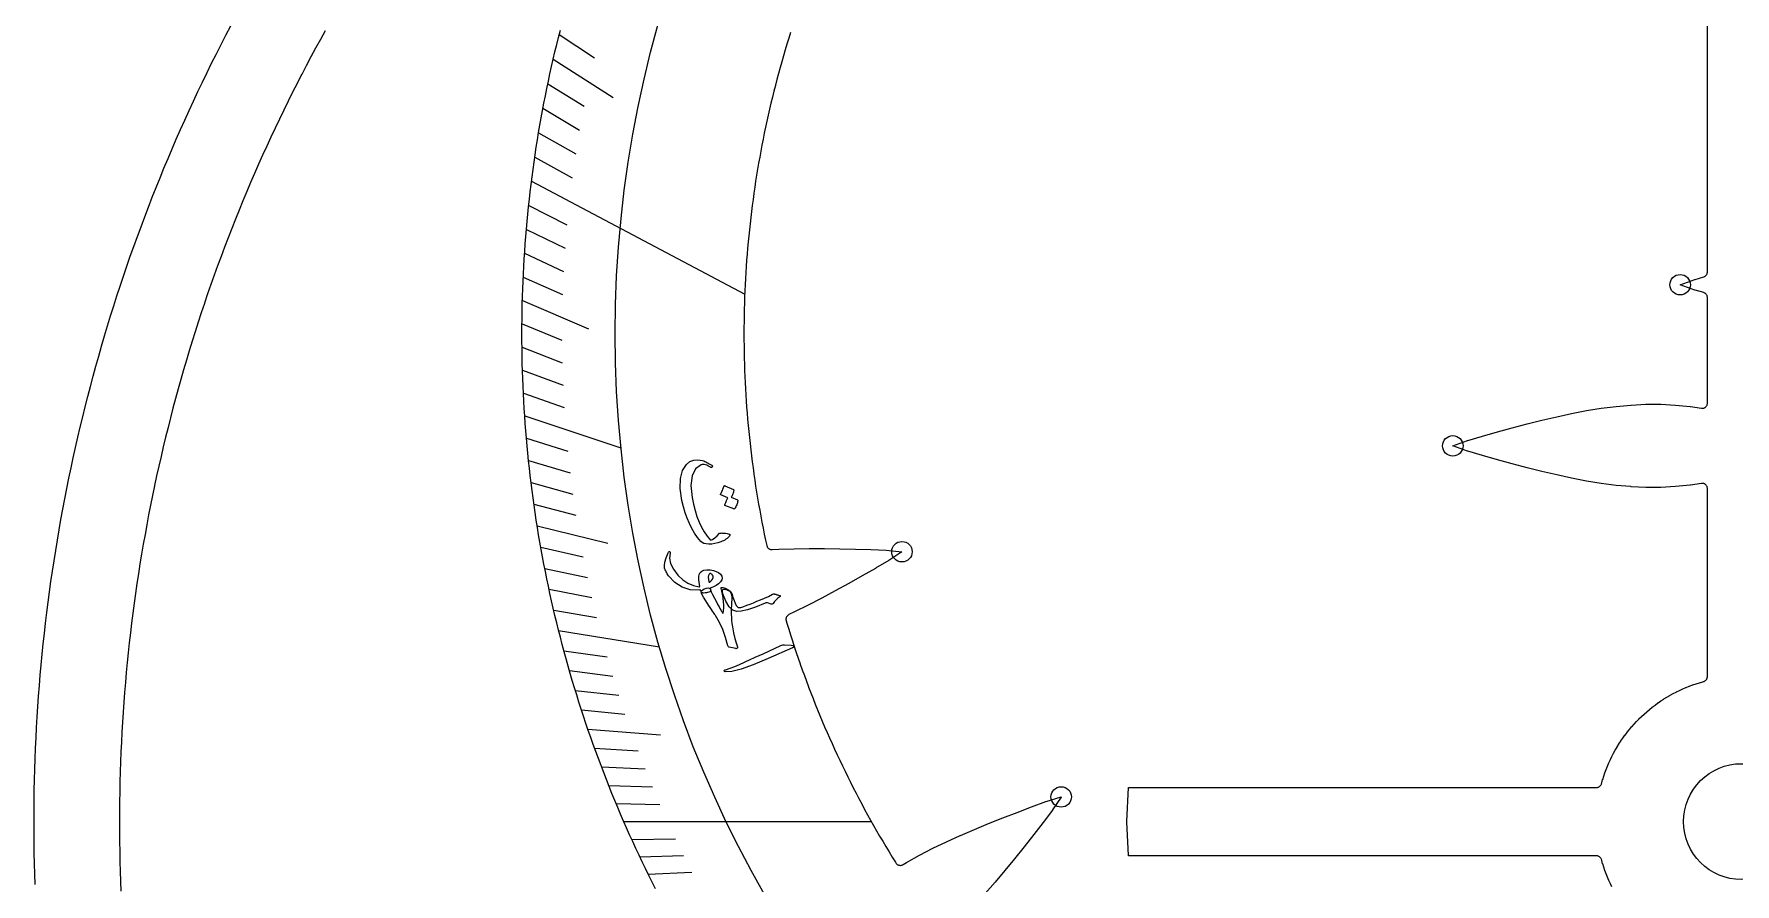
# Model space of a CAD drawing. Header units: millimetres. Extents: x -82 to 82, y -82 to 82.
# Drawn here: x -82.3 to -0.3, y -3 to 38 of the extents above; entities that cross this region are included whole.
import ezdxf

# ---------------------------------------------------------------- set-up
doc = ezdxf.new("R2010")
doc.units = ezdxf.units.MM
for name, color, linetype in [('CUT_INNER', 6, 'Continuous'), ('CUT_OUTER', 1, 'Continuous'), ('ENGRAVE', 7, 'Continuous'), ('ENGRAVE_FINE', 8, 'Continuous'), ('TEXT', 5, 'Continuous')]:
    doc.layers.add(name, color=color, linetype=linetype)

msp = doc.modelspace()

# ---------------------------------------------------------------- linework, layer by layer
at = {"layer": 'CUT_INNER'}
for points in [[(-6.253, -3.1458), (-6.327, -2.9942), (-6.3283, -2.9914), (-6.3986, -2.838), (-6.3998, -2.8352), (-6.4663, -2.6801), (-6.4675, -2.6773), (-6.5301, -2.5206), (-6.5313, -2.5177), (-6.59, -2.3596), (-6.5911, -2.3567), (-6.646, -2.1971), (-6.6469, -2.1942), (-6.6979, -2.0334), (-6.6988, -2.0304), (-6.7458, -1.8684), (-6.7466, -1.8654), (-6.7551, -1.8333), (-6.7627, -1.8092), (-6.7728, -1.7861), (-6.7851, -1.764), (-6.7996, -1.7434), (-6.8161, -1.7243), (-6.8344, -1.7069), (-6.8544, -1.6915), (-6.8758, -1.6782), (-6.8985, -1.6671), (-6.9222, -1.6584), (-6.9466, -1.6521), (-6.9716, -1.6483), (-6.9968, -1.647), (-29.5607, -1.647), (-29.5668, -1.6467), (-29.5674, -1.6407), (-29.6477, -0.0061), (-29.6477, 0.0061), (-29.5674, 1.6411), (-29.5668, 1.6467), (-29.5611, 1.647), (-6.9968, 1.647), (-6.9716, 1.6483), (-6.9466, 1.6521), (-6.9222, 1.6584), (-6.8985, 1.6671), (-6.8758, 1.6782), (-6.8544, 1.6915), (-6.8344, 1.7069), (-6.8161, 1.7243), (-6.7996, 1.7434), (-6.7851, 1.764), (-6.7728, 1.7861), (-6.7627, 1.8092), (-6.7551, 1.8333), (-6.7466, 1.8654), (-6.7458, 1.8684), (-6.6988, 2.0304), (-6.6979, 2.0334), (-6.6469, 2.1942), (-6.646, 2.1971), (-6.5911, 2.3567), (-6.59, 2.3596), (-6.5313, 2.5177), (-6.5301, 2.5206), (-6.4675, 2.6773), (-6.4663, 2.6801), (-6.3998, 2.8352), (-6.3986, 2.838), (-6.3283, 2.9914), (-6.327, 2.9942), (-6.253, 3.1458), (-6.2516, 3.1485), (-6.1739, 3.2983), (-6.1725, 3.301), (-6.0911, 3.4488), (-6.0896, 3.4515), (-6.0047, 3.5973), (-6.0031, 3.5999), (-5.9146, 3.7435), (-5.9129, 3.7461), (-5.8209, 3.8876), (-5.8192, 3.8901), (-5.7238, 4.0292), (-5.722, 4.0318), (-5.6232, 4.1685), (-5.6213, 4.171), (-5.5192, 4.3052), (-5.5173, 4.3077), (-5.4118, 4.4394), (-5.4099, 4.4418), (-5.3013, 4.5709), (-5.2993, 4.5732), (-5.1875, 4.6996), (-5.1854, 4.7019), (-5.0706, 4.8255), (-5.0685, 4.8277), (-4.9506, 4.9485), (-4.9485, 4.9506), (-4.8277, 5.0685), (-4.8255, 5.0706), (-4.7019, 5.1854), (-4.6996, 5.1875), (-4.5732, 5.2993), (-4.5709, 5.3013), (-4.4418, 5.4099), (-4.4394, 5.4118), (-4.3077, 5.5173), (-4.3052, 5.5192), (-4.171, 5.6213), (-4.1685, 5.6232), (-4.0318, 5.722), (-4.0292, 5.7238), (-3.8901, 5.8192), (-3.8876, 5.8209), (-3.7461, 5.9129), (-3.7435, 5.9146), (-3.5999, 6.0031), (-3.5973, 6.0047), (-3.4515, 6.0896), (-3.4488, 6.0911), (-3.301, 6.1725), (-3.2983, 6.1739), (-3.1485, 6.2516), (-3.1458, 6.253), (-2.9942, 6.327), (-2.9914, 6.3283), (-2.838, 6.3986), (-2.8352, 6.3998), (-2.6801, 6.4663), (-2.6773, 6.4675), (-2.5206, 6.5301), (-2.5177, 6.5313), (-2.3596, 6.59), (-2.3567, 6.5911), (-2.1971, 6.646), (-2.1942, 6.6469), (-2.0334, 6.6979), (-2.0304, 6.6988), (-1.8684, 6.7458), (-1.8654, 6.7466), (-1.8333, 6.7551), (-1.8092, 6.7627), (-1.7861, 6.7728), (-1.764, 6.7851), (-1.7434, 6.7996), (-1.7243, 6.8161), (-1.7069, 6.8344), (-1.6915, 6.8544), (-1.6782, 6.8758), (-1.6671, 6.8985), (-1.6584, 6.9222), (-1.6521, 6.9466), (-1.6483, 6.9716), (-1.647, 6.9968), (-1.647, 16.0633), (-1.6481, 16.0873), (-1.6516, 16.111), (-1.6573, 16.1343), (-1.6652, 16.1569), (-1.6752, 16.1786), (-1.6872, 16.1994), (-1.7012, 16.2188), (-1.717, 16.2368), (-1.7344, 16.2533), (-1.7534, 16.268), (-1.7736, 16.2808), (-1.795, 16.2916), (-1.8173, 16.3003), (-1.8404, 16.3068), (-1.8639, 16.3111), (-1.8878, 16.3132), (-1.9118, 16.3129), (-1.9356, 16.3103), (-2.4653, 16.2276), (-2.472, 16.2268), (-3.1815, 16.1551), (-3.1879, 16.1546), (-3.8977, 16.1201), (-3.9039, 16.1199), (-4.614, 16.1205), (-4.6197, 16.1206), (-5.3303, 16.1539), (-5.3356, 16.1543), (-6.0467, 16.2177), (-6.0514, 16.2182), (-6.7631, 16.309), (-6.7672, 16.3096), (-7.4794, 16.4248), (-7.483, 16.4254), (-8.1958, 16.5618), (-8.1988, 16.5624), (-8.9122, 16.7168), (-8.9146, 16.7174), (-9.6286, 16.8865), (-9.6304, 16.887), (-10.3449, 17.0678), (-10.3462, 17.0681), (-11.0607, 17.2575), (-11.7769, 17.4538), (-12.4932, 17.6554), (-12.4945, 17.6558), (-13.2063, 17.8643), (-13.2134, 17.8667), (-13.92, 18.1206), (-13.9252, 18.1227), (-13.92, 18.1249), (-13.2134, 18.3788), (-13.2063, 18.3811), (-12.4945, 18.5897), (-12.4932, 18.59), (-11.7786, 18.7912), (-11.0626, 18.9874), (-10.3462, 19.1773), (-10.3449, 19.1777), (-9.6304, 19.3585), (-9.6286, 19.3589), (-8.9146, 19.5281), (-8.9122, 19.5286), (-8.1988, 19.683), (-8.1958, 19.6836), (-7.483, 19.82), (-7.4794, 19.8207), (-6.7672, 19.9358), (-6.7631, 19.9364), (-6.0514, 20.0272), (-6.0467, 20.0277), (-5.3356, 20.0912), (-5.3303, 20.0915), (-4.6197, 20.1248), (-4.614, 20.125), (-3.9039, 20.1255), (-3.8977, 20.1254), (-3.1879, 20.0908), (-3.1815, 20.0904), (-2.472, 20.0187), (-2.4653, 20.0178), (-1.9356, 19.9351), (-1.9118, 19.9325), (-1.8878, 19.9323), (-1.8639, 19.9343), (-1.8404, 19.9386), (-1.8173, 19.9451), (-1.795, 19.9539), (-1.7736, 19.9647), (-1.7534, 19.9775), (-1.7344, 19.9922), (-1.717, 20.0086), (-1.7012, 20.0266), (-1.6872, 20.0461), (-1.6752, 20.0668), (-1.6652, 20.0886), (-1.6573, 20.1112), (-1.6516, 20.1345), (-1.6481, 20.1582), (-1.647, 20.1821), (-1.647, 25.2712), (-1.6482, 25.2959), (-1.6519, 25.3203), (-1.6579, 25.3443), (-1.6663, 25.3676), (-1.677, 25.3899), (-1.6897, 25.411), (-1.7046, 25.4308), (-1.7213, 25.449), (-1.7397, 25.4655), (-1.7596, 25.4801), (-1.7809, 25.4926), (-1.8034, 25.503), (-1.8267, 25.5111), (-2.2437, 25.6333), (-2.2508, 25.6356), (-2.9574, 25.8895), (-2.9626, 25.8917), (-2.9574, 25.8939), (-2.2508, 26.1478), (-2.2437, 26.1501), (-1.8267, 26.2723), (-1.8034, 26.2804), (-1.7809, 26.2908), (-1.7596, 26.3033), (-1.7397, 26.3179), (-1.7213, 26.3344), (-1.7046, 26.3526), (-1.6897, 26.3724), (-1.677, 26.3935), (-1.6663, 26.4158), (-1.6579, 26.4391), (-1.6519, 26.4631), (-1.6482, 26.4875), (-1.647, 26.5122), (-1.647, 40.2299)], [(-68.3048, 38.1416), (-68.5368, 37.7231), (-68.5375, 37.7218), (-68.767, 37.3019), (-68.7677, 37.3005), (-68.9945, 36.8792), (-68.9953, 36.8779), (-69.2195, 36.4552), (-69.2202, 36.4538), (-69.4419, 36.0298), (-69.4426, 36.0284), (-69.6617, 35.603), (-69.6624, 35.6016), (-69.8788, 35.1749), (-69.8795, 35.1735), (-70.0933, 34.7455), (-70.094, 34.7441), (-70.3052, 34.3147), (-70.3059, 34.3134), (-70.5144, 33.8827), (-70.5151, 33.8813), (-70.721, 33.4494), (-70.7217, 33.448), (-70.9249, 33.0148), (-70.9256, 33.0134), (-71.1262, 32.579), (-71.1268, 32.5776), (-71.3247, 32.142), (-71.3254, 32.1406), (-71.5206, 31.7037), (-71.5212, 31.7023), (-71.7138, 31.2643), (-71.7144, 31.2629), (-71.9043, 30.8237), (-71.9049, 30.8223), (-72.092, 30.3819), (-72.0926, 30.3805), (-72.2771, 29.939), (-72.2777, 29.9376), (-72.4595, 29.4949), (-72.46, 29.4935), (-72.6391, 29.0498), (-72.6396, 29.0484), (-72.8159, 28.6035), (-72.8165, 28.6021), (-72.9901, 28.1562), (-72.9906, 28.1548), (-73.1615, 27.7078), (-73.162, 27.7064), (-73.3301, 27.2584), (-73.3306, 27.2569), (-73.496, 26.8079), (-73.4965, 26.8065), (-73.6591, 26.3565), (-73.6596, 26.355), (-73.8194, 25.904), (-73.8199, 25.9025), (-73.977, 25.4506), (-73.9775, 25.4491), (-74.1317, 24.9962), (-74.1322, 24.9947), (-74.2837, 24.5408), (-74.2842, 24.5394), (-74.4329, 24.0846), (-74.4334, 24.0831), (-74.5793, 23.6274), (-74.5797, 23.6259), (-74.7229, 23.1694), (-74.7233, 23.1679), (-74.8636, 22.7104), (-74.8641, 22.709), (-75.0015, 22.2506), (-75.002, 22.2492), (-75.1367, 21.79), (-75.1371, 21.7886), (-75.269, 21.3286), (-75.2694, 21.3271), (-75.3984, 20.8663), (-75.3988, 20.8649), (-75.525, 20.4033), (-75.5254, 20.4018), (-75.6488, 19.9395), (-75.6492, 19.938), (-75.7697, 19.475), (-75.7701, 19.4735), (-75.8878, 19.0097), (-75.8882, 19.0082), (-76.003, 18.5437), (-76.0034, 18.5422), (-76.1153, 18.077), (-76.1157, 18.0755), (-76.2248, 17.6096), (-76.2252, 17.6081), (-76.3314, 17.1416), (-76.3318, 17.1401), (-76.4352, 16.6729), (-76.4355, 16.6714), (-76.5361, 16.2036), (-76.5364, 16.2021), (-76.634, 15.7337), (-76.6343, 15.7322), (-76.7291, 15.2632), (-76.7294, 15.2617), (-76.8213, 14.7921), (-76.8216, 14.7906), (-76.9107, 14.3204), (-76.9109, 14.3189), (-76.9971, 13.8482), (-76.9973, 13.8467), (-77.0806, 13.3755), (-77.0809, 13.374), (-77.1612, 12.9023), (-77.1615, 12.9008), (-77.2389, 12.4286), (-77.2392, 12.4271), (-77.3137, 11.9545), (-77.314, 11.9529), (-77.3856, 11.4799), (-77.3859, 11.4783), (-77.4546, 11.0048), (-77.4548, 11.0033), (-77.5207, 10.5293), (-77.5209, 10.5278), (-77.5838, 10.0535), (-77.584, 10.052), (-77.6441, 9.5773), (-77.6442, 9.5757), (-77.7014, 9.1007), (-77.7015, 9.0991), (-77.7557, 8.6237), (-77.7559, 8.6222), (-77.8072, 8.1465), (-77.8074, 8.1449), (-77.8557, 7.6689), (-77.8559, 7.6674), (-77.9013, 7.191), (-77.9014, 7.1895), (-77.944, 6.7129), (-77.9441, 6.7114), (-77.9837, 6.2345), (-77.9838, 6.233), (-78.0205, 5.7559), (-78.0206, 5.7544), (-78.0543, 5.2771), (-78.0544, 5.2755), (-78.0852, 4.798), (-78.0853, 4.7965), (-78.1132, 4.3188), (-78.1133, 4.3173), (-78.1382, 3.8395), (-78.1383, 3.8379), (-78.1603, 3.3599), (-78.1604, 3.3584), (-78.1795, 2.8803), (-78.1795, 2.8788), (-78.1957, 2.4005), (-78.1957, 2.399), (-78.2089, 1.9207), (-78.209, 1.9192), (-78.2192, 1.4408), (-78.2193, 1.4392), (-78.2266, 0.9608), (-78.2266, 0.9593), (-78.231, 0.4808), (-78.231, 0.4793), (-78.2325, 0.0008), (-78.2325, -0.0008), (-78.231, -0.4793), (-78.231, -0.4808), (-78.2266, -0.9593), (-78.2266, -0.9608), (-78.2193, -1.4392), (-78.2192, -1.4408), (-78.209, -1.9192), (-78.2089, -1.9207), (-78.1957, -2.399), (-78.1957, -2.4005), (-78.1795, -2.8788), (-78.1795, -2.8803), (-78.1604, -3.3584)], [(-52.374, -3.2357), (-52.5373, -2.9139), (-52.6986, -2.591), (-52.8579, -2.2672), (-53.0152, -1.9423), (-53.1705, -1.6166), (-53.3238, -1.2899), (-53.4751, -0.9622), (-53.6244, -0.6336), (-53.7716, -0.3041), (-53.9169, 0.0263), (-54.0601, 0.3575), (-54.2013, 0.6897), (-54.3404, 1.0227), (-54.4775, 1.3565), (-54.6126, 1.6912), (-54.7455, 2.0267), (-54.8765, 2.363), (-55.0053, 2.7001), (-55.1321, 3.038), (-55.2568, 3.3767), (-55.3794, 3.7161), (-55.5, 4.0563), (-55.6184, 4.3972), (-55.7348, 4.7389), (-55.8491, 5.0812), (-55.9612, 5.4242), (-56.0713, 5.7679), (-56.1792, 6.1123), (-56.2851, 6.4574), (-56.3888, 6.803), (-56.4904, 7.1493), (-56.5898, 7.4963), (-56.6871, 7.8438), (-56.7823, 8.1919), (-56.8754, 8.5406), (-56.9663, 8.8899), (-57.0551, 9.2397), (-57.1417, 9.59), (-57.2262, 9.9409), (-57.3085, 10.2923), (-57.3886, 10.6442), (-57.4666, 10.9966), (-57.5425, 11.3494), (-57.6161, 11.7027), (-57.6876, 12.0565), (-57.757, 12.4107), (-57.8241, 12.7653), (-57.8891, 13.1203), (-57.9519, 13.4757), (-58.0125, 13.8314), (-58.0709, 14.1876), (-58.1272, 14.5441), (-58.1812, 14.9009), (-58.2331, 15.258), (-58.2828, 15.6155), (-58.3302, 15.9733), (-58.3755, 16.3313), (-58.4186, 16.6897), (-58.4595, 17.0482), (-58.4982, 17.4071), (-58.5347, 17.7661), (-58.5689, 18.1254), (-58.601, 18.4849), (-58.6309, 18.8445), (-58.6585, 19.2044), (-58.684, 19.5644), (-58.7072, 19.9245), (-58.7283, 20.2848), (-58.7471, 20.6452), (-58.7637, 21.0057), (-58.7781, 21.3663), (-58.7903, 21.727), (-58.8002, 22.0878), (-58.808, 22.4486), (-58.8135, 22.8095), (-58.8169, 23.1704), (-58.818, 23.5313), (-58.8169, 23.8922), (-58.8135, 24.2531), (-58.808, 24.6139), (-58.8003, 24.9747), (-58.7903, 25.3355), (-58.7781, 25.6962), (-58.7637, 26.0568), (-58.7472, 26.4173), (-58.7283, 26.7777), (-58.7073, 27.138), (-58.6841, 27.4982), (-58.6586, 27.8582), (-58.631, 28.218), (-58.6011, 28.5777), (-58.5691, 28.9372), (-58.5348, 29.2964), (-58.4983, 29.6555), (-58.4597, 30.0143), (-58.4188, 30.3729), (-58.3757, 30.7312), (-58.3304, 31.0893), (-58.283, 31.447), (-58.2333, 31.8045), (-58.1815, 32.1617), (-58.1274, 32.5185), (-58.0712, 32.875), (-58.0128, 33.2311), (-57.9522, 33.5869), (-57.8894, 33.9423), (-57.8244, 34.2973), (-57.7573, 34.6519), (-57.6879, 35.0061), (-57.6165, 35.3599), (-57.5428, 35.7132), (-57.467, 36.066), (-57.389, 36.4184), (-57.3088, 36.7703), (-57.2265, 37.1217), (-57.1421, 37.4725), (-57.0554, 37.8229), (-56.9667, 38.1727)], [(-45.8661, 38.0616), (-45.954, 37.7813), (-45.9544, 37.7799), (-46.0405, 37.4991), (-46.041, 37.4976), (-46.1254, 37.2163), (-46.1258, 37.2148), (-46.2085, 36.933), (-46.2089, 36.9316), (-46.2898, 36.6493), (-46.2902, 36.6478), (-46.3694, 36.365), (-46.3698, 36.3635), (-46.4473, 36.0802), (-46.4477, 36.0787), (-46.5234, 35.795), (-46.5238, 35.7935), (-46.5978, 35.5093), (-46.5982, 35.5078), (-46.6704, 35.2232), (-46.6708, 35.2217), (-46.7413, 34.9366), (-46.7416, 34.9351), (-46.8104, 34.6496), (-46.8107, 34.6481), (-46.8777, 34.3621), (-46.878, 34.3606), (-46.9433, 34.0743), (-46.9436, 34.0728), (-47.0071, 33.786), (-47.0074, 33.7845), (-47.0691, 33.4974), (-47.0694, 33.4959), (-47.1294, 33.2084), (-47.1297, 33.2069), (-47.1878, 32.9191), (-47.1881, 32.9176), (-47.2446, 32.6293), (-47.2448, 32.6278), (-47.2995, 32.3393), (-47.2998, 32.3378), (-47.3526, 32.0489), (-47.3529, 32.0474), (-47.404, 31.7582), (-47.4043, 31.7567), (-47.4536, 31.4672), (-47.4538, 31.4657), (-47.5014, 31.1758), (-47.5016, 31.1743), (-47.5474, 30.8842), (-47.5476, 30.8827), (-47.5916, 30.5924), (-47.5918, 30.5908), (-47.634, 30.3002), (-47.6342, 30.2987), (-47.6747, 30.0078), (-47.6749, 30.0063), (-47.7135, 29.7152), (-47.7137, 29.7136), (-47.7505, 29.4223), (-47.7507, 29.4208), (-47.7858, 29.1292), (-47.786, 29.1276), (-47.8192, 28.8359), (-47.8194, 28.8343), (-47.8509, 28.5423), (-47.851, 28.5408), (-47.8807, 28.2486), (-47.8809, 28.2471), (-47.9088, 27.9548), (-47.9089, 27.9532), (-47.935, 27.6607), (-47.9351, 27.6592), (-47.9594, 27.3665), (-47.9595, 27.365), (-47.982, 27.0722), (-47.9822, 27.0706), (-48.0029, 26.7777), (-48.003, 26.7762), (-48.0219, 26.4831), (-48.022, 26.4816), (-48.0391, 26.1884), (-48.0392, 26.1868), (-48.0545, 25.8936), (-48.0545, 25.892), (-48.0681, 25.5987), (-48.0681, 25.5971), (-48.0798, 25.3037), (-48.0799, 25.3022), (-48.0898, 25.0086), (-48.0898, 25.0071), (-48.098, 24.7135), (-48.098, 24.712), (-48.1043, 24.4184), (-48.1043, 24.4169), (-48.1088, 24.1232), (-48.1088, 24.1217), (-48.1116, 23.828), (-48.1116, 23.8265), (-48.1125, 23.5328), (-48.1125, 23.5313), (-48.1116, 23.2376), (-48.1116, 23.2361), (-48.1088, 22.9424), (-48.1088, 22.9409), (-48.1043, 22.6472), (-48.1043, 22.6457), (-48.098, 22.3521), (-48.098, 22.3505), (-48.0898, 22.057), (-48.0898, 22.0554), (-48.0799, 21.7619), (-48.0798, 21.7604), (-48.0681, 21.4669), (-48.0681, 21.4654), (-48.0545, 21.172), (-48.0545, 21.1705), (-48.0392, 20.8772), (-48.0391, 20.8757), (-48.022, 20.5825), (-48.0219, 20.581), (-48.003, 20.2879), (-48.0029, 20.2864), (-47.9822, 19.9934), (-47.982, 19.9919), (-47.9595, 19.6991), (-47.9594, 19.6976), (-47.9351, 19.4049), (-47.935, 19.4034), (-47.9089, 19.1108), (-47.9088, 19.1093), (-47.8809, 18.817), (-47.8807, 18.8154), (-47.851, 18.5233), (-47.8509, 18.5217), (-47.8194, 18.2297), (-47.8192, 18.2282), (-47.786, 17.9364), (-47.7858, 17.9349), (-47.7507, 17.6433), (-47.7505, 17.6418), (-47.7137, 17.3504), (-47.7135, 17.3489), (-47.6749, 17.0578), (-47.6747, 17.0563), (-47.6342, 16.7654), (-47.634, 16.7639), (-47.5918, 16.4732), (-47.5916, 16.4717), (-47.5476, 16.1813), (-47.5474, 16.1798), (-47.5016, 15.8897), (-47.5014, 15.8882), (-47.4538, 15.5984), (-47.4536, 15.5969), (-47.4043, 15.3074), (-47.404, 15.3059), (-47.3529, 15.0167), (-47.3526, 15.0152), (-47.2998, 14.7263), (-47.2995, 14.7248), (-47.2448, 14.4362), (-47.2446, 14.4347), (-47.1881, 14.1465), (-47.1878, 14.145), (-47.1297, 13.8571), (-47.1294, 13.8556), (-47.0694, 13.5681), (-47.0691, 13.5666), (-47.0155, 13.3174), (-47.009, 13.293), (-47, 13.2694), (-46.9887, 13.2468), (-46.9751, 13.2254), (-46.9595, 13.2056), (-46.942, 13.1874), (-46.9227, 13.1711), (-46.9018, 13.1568), (-46.8797, 13.1447), (-46.8564, 13.1349), (-46.8322, 13.1275), (-46.8074, 13.1226), (-46.7823, 13.1202), (-46.757, 13.1203), (-46.4304, 13.1387), (-46.4274, 13.1389), (-45.6979, 13.1624), (-45.6954, 13.1625), (-44.9617, 13.1719), (-44.9598, 13.1719), (-44.2228, 13.1701), (-44.2214, 13.1701), (-43.4824, 13.16), (-42.74, 13.1437), (-41.9961, 13.1221), (-41.9948, 13.1221), (-41.2536, 13.0927), (-41.2461, 13.0922), (-40.499, 13.0176), (-40.4935, 13.0167), (-40.4976, 13.0136), (-41.1217, 12.5954), (-41.128, 12.5914), (-41.7679, 12.2161), (-41.769, 12.2155), (-42.4133, 11.8467), (-43.0602, 11.4824), (-43.7089, 11.1241), (-43.7102, 11.1234), (-44.3593, 10.7745), (-44.361, 10.7736), (-45.0125, 10.436), (-45.0147, 10.4349), (-45.6692, 10.1118), (-45.6719, 10.1105), (-45.9427, 9.9848), (-45.9638, 9.9738), (-45.9837, 9.9608), (-46.0023, 9.946), (-46.0194, 9.9295), (-46.0349, 9.9114), (-46.0486, 9.8919), (-46.0603, 9.8713), (-46.0701, 9.8496), (-46.0777, 9.827), (-46.0832, 9.8039), (-46.0865, 9.7803), (-46.0874, 9.7566), (-46.0862, 9.7328), (-46.0826, 9.7093), (-46.0769, 9.6862), (-46.041, 9.5665), (-46.0405, 9.565), (-45.9544, 9.2842), (-45.954, 9.2828), (-45.8661, 9.0025), (-45.8657, 9.0011), (-45.7761, 8.7214), (-45.7756, 8.7199), (-45.6844, 8.4408), (-45.6839, 8.4393), (-45.5909, 8.1607), (-45.5904, 8.1593), (-45.4957, 7.8813), (-45.4952, 7.8798), (-45.3989, 7.6024), (-45.3984, 7.601), (-45.3003, 7.3242), (-45.2997, 7.3227), (-45.2, 7.0465), (-45.1994, 7.0451), (-45.098, 6.7695), (-45.0974, 6.768), (-44.9943, 6.4931), (-44.9937, 6.4916), (-44.8889, 6.2173), (-44.8883, 6.2159), (-44.7818, 5.9422), (-44.7812, 5.9408), (-44.673, 5.6678), (-44.6724, 5.6663), (-44.5625, 5.394), (-44.562, 5.3926), (-44.4504, 5.1209), (-44.4498, 5.1195), (-44.3366, 4.8485), (-44.336, 4.8471), (-44.2211, 4.5768), (-44.2205, 4.5754), (-44.104, 4.3058), (-44.1034, 4.3044), (-43.9852, 4.0356), (-43.9846, 4.0342), (-43.8647, 3.7661), (-43.8641, 3.7647), (-43.7426, 3.4973), (-43.742, 3.4959), (-43.6189, 3.2293), (-43.6182, 3.2279), (-43.4935, 2.962), (-43.4928, 2.9606), (-43.3664, 2.6955), (-43.3658, 2.6941), (-43.2378, 2.4298), (-43.2371, 2.4284), (-43.1075, 2.1649), (-43.1068, 2.1635), (-42.9756, 1.9008), (-42.9749, 1.8994), (-42.842, 1.6375), (-42.8413, 1.6362), (-42.7069, 1.3751), (-42.7062, 1.3737), (-42.5701, 1.1134), (-42.5694, 1.1121), (-42.4318, 0.8527), (-42.431, 0.8513), (-42.2918, 0.5927), (-42.2911, 0.5914), (-42.1503, 0.3337), (-42.1495, 0.3323), (-42.0071, 0.0755), (-42.0064, 0.0741), (-41.8624, -0.1818), (-41.8616, -0.1832), (-41.7161, -0.4383), (-41.7153, -0.4396), (-41.5682, -0.6938), (-41.5675, -0.6951), (-41.4188, -0.9484), (-41.418, -0.9497), (-41.2678, -1.2021), (-41.267, -1.2034), (-41.1153, -1.4548), (-41.1145, -1.4561), (-40.9612, -1.7066), (-40.9604, -1.7079), (-40.8056, -1.9575), (-40.8048, -1.9588), (-40.7835, -1.9925), (-40.7696, -2.0125), (-40.7537, -2.031), (-40.7362, -2.0479), (-40.7171, -2.0629), (-40.6966, -2.0761), (-40.675, -2.0872), (-40.6523, -2.0961), (-40.6289, -2.1028), (-40.605, -2.1072), (-40.5807, -2.1093), (-40.5564, -2.109), (-40.5322, -2.1063), (-40.5084, -2.1012), (-40.4851, -2.0939), (-40.4628, -2.0844), (-40.4414, -2.0727), (-40.2768, -1.972), (-40.2727, -1.9696), (-39.647, -1.6186), (-39.6434, -1.6166), (-39.0027, -1.2848), (-38.9994, -1.2832), (-38.3456, -0.9681), (-38.3429, -0.9669), (-37.6779, -0.6659), (-37.6757, -0.6649), (-37.0014, -0.3755), (-36.9997, -0.3747), (-36.3181, -0.0943), (-36.3168, -0.0938), (-35.6302, 0.1797), (-34.938, 0.4487), (-34.2425, 0.7134), (-34.2413, 0.7139), (-33.5453, 0.9704), (-33.5382, 0.9728), (-32.8194, 1.1898), (-32.8139, 1.1911), (-32.8166, 1.1867), (-33.2331, 0.5615), (-33.2374, 0.5553), (-33.6849, -0.0362), (-33.6857, -0.0373), (-34.1399, -0.6246), (-34.5981, -1.2086), (-35.0603, -1.7879), (-35.0612, -1.789), (-35.5274, -2.3598), (-35.5286, -2.3613), (-36.0013, -2.9225), (-36.0029, -2.9243), (-36.484, -3.4733)]]:
    msp.add_lwpolyline(points, dxfattribs=at)
msp.add_circle((0, 0), 2.795, dxfattribs=at)
at = {"layer": 'CUT_OUTER'}
msp.add_lwpolyline([(-82.2942, -3.0318), (-82.3112, -2.5268), (-82.3252, -2.0217), (-82.336, -1.5166), (-82.3438, -1.0113), (-82.3484, -0.5061), (-82.35, -0.0008), (-82.3485, 0.5045), (-82.3438, 1.0098), (-82.3361, 1.515), (-82.3252, 2.0202), (-82.3113, 2.5253), (-82.2942, 3.0303), (-82.2741, 3.5352), (-82.2508, 4.04), (-82.2245, 4.5446), (-82.1951, 5.049), (-82.1625, 5.5532), (-82.1269, 6.0573), (-82.0882, 6.5611), (-82.0464, 7.0646), (-82.0015, 7.5679), (-81.9535, 8.071), (-81.9025, 8.5737), (-81.8483, 9.076), (-81.7911, 9.5781), (-81.7308, 10.0798), (-81.6674, 10.5811), (-81.6009, 11.082), (-81.5314, 11.5824), (-81.4588, 12.0825), (-81.3831, 12.5821), (-81.3044, 13.0812), (-81.2226, 13.5798), (-81.1377, 14.078), (-81.0498, 14.5755), (-80.9589, 15.0726), (-80.8649, 15.5691), (-80.7678, 16.0649), (-80.6677, 16.5602), (-80.5646, 17.0549), (-80.4584, 17.5489), (-80.3492, 18.0422), (-80.237, 18.5349), (-80.1218, 19.0269), (-80.0035, 19.5182), (-79.8823, 20.0087), (-79.758, 20.4984), (-79.6307, 20.9874), (-79.5004, 21.4757), (-79.3672, 21.9631), (-79.2309, 22.4496), (-79.0917, 22.9354), (-78.9494, 23.4202), (-78.8043, 23.9042), (-78.6561, 24.3873), (-78.505, 24.8695), (-78.3509, 25.3507), (-78.1939, 25.831), (-78.0339, 26.3103), (-77.871, 26.7886), (-77.7052, 27.2659), (-77.5364, 27.7422), (-77.3647, 28.2174), (-77.1901, 28.6916), (-77.0126, 29.1647), (-76.8322, 29.6366), (-76.6489, 30.1075), (-76.4628, 30.5773), (-76.2737, 31.0459), (-76.0818, 31.5133), (-75.887, 31.9795), (-75.6893, 32.4445), (-75.4888, 32.9084), (-75.2855, 33.3709), (-75.0793, 33.8322), (-74.8703, 34.2923), (-74.6585, 34.751), (-74.4438, 35.2085), (-74.2264, 35.6646), (-74.0062, 36.1194), (-73.7832, 36.5728), (-73.5574, 37.0248), (-73.3288, 37.4755), (-73.0975, 37.9247), (-72.8634, 38.3725)], dxfattribs=at)
at = {"layer": 'ENGRAVE'}
for points in [[(-58.3574, 30.8786), (-48.0747, 25.4377)], [(-58.6847, 19.5755), (-54.042, 18.0268)], [(-57.05, 9.2193), (-52.1809, 8.4324)], [(-53.9054, 0), (-41.9649, 0)]]:
    msp.add_lwpolyline(points, dxfattribs=at)
for centre, radius in [((0, 23.532), 54.3217), ((-2.9634, 25.8917), 0.4941), ((-13.926, 18.1227), 0.4941), ((-40.4927, 13.0169), 0.4941), ((-32.8133, 1.1916), 0.4941)]:
    msp.add_circle(centre, radius, dxfattribs=at)
at = {"layer": 'ENGRAVE_FINE'}
for points in [[(-57.0192, 37.9669), (-55.3145, 36.8318)], [(-57.3076, 36.7757), (-54.4263, 34.9268)], [(-57.5692, 35.5877), (-55.8222, 34.5078)], [(-57.8045, 34.4034), (-56.0371, 33.3515)], [(-58.014, 33.2235), (-56.2268, 32.1999)], [(-58.1982, 32.0483), (-56.3916, 31.0535)], [(-58.4921, 29.7147), (-56.6486, 28.7782)], [(-58.6029, 28.5572), (-56.7417, 27.6503)], [(-58.6902, 27.4065), (-56.812, 26.5294)], [(-58.7545, 26.2631), (-56.8598, 25.4161)], [(-58.7963, 25.1273), (-55.6058, 23.7638)], [(-58.8161, 23.9995), (-56.8901, 23.2136)], [(-58.8144, 22.8801), (-56.8736, 22.1251)], [(-58.7915, 21.7694), (-56.8366, 21.0456)], [(-58.7482, 20.6678), (-56.7797, 19.9753)], [(-58.6017, 18.4929), (-56.6079, 17.8637)], [(-58.4996, 17.4201), (-56.494, 16.8229)], [(-58.3788, 16.3575), (-56.3621, 15.7924)], [(-58.2398, 15.3052), (-56.2126, 14.7724)], [(-58.0831, 14.2635), (-54.6806, 13.4279)], [(-57.9092, 13.2325), (-55.8628, 12.7649)], [(-57.7184, 12.2124), (-55.6634, 11.7776)], [(-57.5114, 11.2034), (-55.4483, 10.8015)], [(-57.2884, 10.2057), (-55.218, 9.8368)], [(-56.7965, 8.2444), (-54.7132, 7.9419)], [(-56.5284, 7.281), (-54.4396, 7.012)], [(-56.2461, 6.3293), (-54.1525, 6.0937)], [(-55.95, 5.3894), (-53.8522, 5.1874)], [(-55.6405, 4.4613), (-52.1302, 4.1799)], [(-55.318, 3.5451), (-53.2137, 3.4103)], [(-54.9828, 2.6409), (-52.8763, 2.5397)], [(-54.6355, 1.7486), (-52.5273, 1.6811)], [(-54.2762, 0.8683), (-52.1671, 0.8345)], [(-53.5235, -0.8562), (-51.4144, -0.8225)], [(-53.1308, -1.7004), (-51.0226, -1.6329)], [(-52.7275, -2.5325), (-50.621, -2.4314)]]:
    msp.add_lwpolyline(points, dxfattribs=at)
at = {"layer": 'TEXT'}
for points in [[(-48.8056, 13.7728), (-48.8418, 13.7307), (-48.8829, 13.6905), (-48.929, 13.6521), (-48.9801, 13.6156), (-49.0358, 13.581), (-49.096, 13.5484), (-49.1604, 13.5178), (-49.2293, 13.4893), (-49.3696, 13.4416), (-49.5114, 13.408), (-49.6548, 13.3886), (-49.7998, 13.3835), (-49.9321, 13.3937), (-50.0423, 13.4192), (-50.1304, 13.4599), (-50.1964, 13.516), (-50.3491, 13.7058), (-50.4914, 13.912), (-50.6231, 14.1344), (-50.7442, 14.373), (-50.8536, 14.6277), (-50.9505, 14.8987), (-51.0347, 15.1856), (-51.1059, 15.4884), (-51.1874, 16.0644), (-51.1752, 16.5478), (-51.072, 16.9366), (-50.8801, 17.2299), (-50.7169, 17.3599), (-50.533, 17.4326), (-50.3285, 17.4488), (-50.1036, 17.4092), (-50.0541, 17.3927), (-50.0032, 17.3729), (-49.9509, 17.3497), (-49.8972, 17.3232), (-49.8421, 17.2934), (-49.7856, 17.2603), (-49.7277, 17.2239), (-49.6683, 17.1843), (-49.6512, 17.1707), (-49.6398, 17.1557), (-49.6341, 17.1394), (-49.6341, 17.1217), (-49.6371, 17.1094), (-49.6442, 17.0985), (-49.6553, 17.089), (-49.6706, 17.0809), (-49.6853, 17.076), (-49.7, 17.0758), (-49.7146, 17.08), (-49.7291, 17.0888), (-49.7871, 17.1255), (-49.8463, 17.1576), (-49.907, 17.1852), (-49.9689, 17.2081), (-50.0271, 17.2218), (-50.0822, 17.2262), (-50.1341, 17.2213), (-50.1829, 17.207), (-50.453, 17.0094), (-50.6167, 16.6793), (-50.6714, 16.2169), (-50.6134, 15.6242), (-50.5496, 15.3032), (-50.4719, 15.0003), (-50.3807, 14.7156), (-50.2763, 14.4494), (-50.159, 14.2015), (-50.0288, 13.9717), (-49.8861, 13.76), (-49.7311, 13.5666), (-49.6306, 13.6085), (-49.5238, 13.6791), (-49.4108, 13.7783), (-49.2913, 13.9057), (-49.2786, 13.9115), (-49.2537, 13.9157), (-49.2166, 13.9184), (-49.1673, 13.9195), (-49.1621, 13.9183), (-49.1577, 13.9175), (-49.154, 13.9172), (-49.1511, 13.9175), (-49.0831, 13.9139), (-49.006, 13.9043), (-48.9198, 13.8888), (-48.8245, 13.8675), (-48.7944, 13.8556), (-48.7813, 13.8359), (-48.785, 13.8083), (-48.8056, 13.7728)], [(-48.4237, 15.5149), (-48.4163, 15.5098), (-48.411, 15.5017), (-48.4079, 15.4908), (-48.4069, 15.477), (-48.4176, 15.4252), (-48.4305, 15.3746), (-48.4454, 15.3252), (-48.4625, 15.277), (-48.482, 15.2295), (-48.5042, 15.1826), (-48.529, 15.136), (-48.5565, 15.09), (-48.5657, 15.0804), (-48.5762, 15.075), (-48.5882, 15.0739), (-48.6015, 15.077), (-49.0306, 15.2497), (-49.0368, 15.2554), (-49.0384, 15.2651), (-49.0355, 15.2788), (-49.028, 15.2965), (-49.0204, 15.309), (-49.0104, 15.329), (-48.9981, 15.3565), (-48.9834, 15.3914), (-48.966, 15.4341), (-48.9457, 15.4849), (-48.9224, 15.5439), (-48.8961, 15.611), (-49.2283, 15.753), (-49.239, 15.7604), (-49.243, 15.7713), (-49.2404, 15.7859), (-49.2311, 15.8041), (-49.2231, 15.8198), (-49.2112, 15.8445), (-49.1955, 15.8782), (-49.1759, 15.9208), (-49.1525, 15.9729), (-49.1254, 16.0351), (-49.0944, 16.1075), (-49.0597, 16.1899), (-49.0532, 16.1989), (-49.046, 16.2034), (-49.0382, 16.2037), (-49.0297, 16.1995), (-48.6187, 16.0121), (-48.6113, 16.0069), (-48.6062, 15.9988), (-48.6031, 15.9878), (-48.6023, 15.974), (-48.6097, 15.9302), (-48.6196, 15.8874), (-48.6318, 15.8454), (-48.6464, 15.8042), (-48.6631, 15.764), (-48.6816, 15.7247), (-48.7018, 15.6864), (-48.7238, 15.6491)], [(-50.2568, 11.1661), (-50.7005, 11.1855), (-51.097, 11.306), (-51.4453, 11.5287), (-51.7442, 11.8542), (-51.7777, 11.9018), (-51.8088, 11.9494), (-51.8374, 11.9968), (-51.8637, 12.0441), (-51.8871, 12.091), (-51.9074, 12.1372), (-51.9245, 12.1828), (-51.9384, 12.2276), (-51.9476, 12.345), (-51.9233, 12.5083), (-51.8649, 12.717), (-51.7721, 12.9705), (-51.7571, 12.9987), (-51.7406, 13.0168), (-51.7227, 13.0249), (-51.7035, 13.023), (-51.687, 13.0133), (-51.6773, 12.9981), (-51.6744, 12.9774), (-51.6783, 12.9512), (-51.7026, 12.7029), (-51.6468, 12.4415), (-51.5108, 12.1681), (-51.2943, 11.8842), (-51.0663, 11.6656), (-50.8184, 11.5002), (-50.5509, 11.3876), (-50.2642, 11.3274), (-50.2553, 11.3306), (-50.2488, 11.3353), (-50.2446, 11.3414), (-50.2428, 11.3489), (-50.2752, 11.5281), (-50.2908, 11.6833), (-50.2896, 11.8146), (-50.272, 11.9219), (-50.2269, 12.0119), (-50.1513, 12.0791), (-50.0452, 12.1235), (-49.9087, 12.1452), (-49.8902, 12.1464), (-49.8712, 12.1471), (-49.8518, 12.1471), (-49.832, 12.1467), (-49.8113, 12.1457), (-49.7896, 12.1443), (-49.7667, 12.1425), (-49.7428, 12.1403), (-49.5849, 12.1138), (-49.4487, 12.0694), (-49.3342, 12.007), (-49.2411, 11.9267), (-49.1793, 11.8368), (-49.1583, 11.746), (-49.1781, 11.654), (-49.2387, 11.5605), (-49.3323, 11.4687), (-49.4472, 11.3881), (-49.5835, 11.3187), (-49.7413, 11.2606), (-49.7386, 11.2507), (-49.7358, 11.2411), (-49.7327, 11.232), (-49.7293, 11.2232), (-49.726, 11.2144), (-49.7229, 11.2052), (-49.72, 11.1957), (-49.7174, 11.1857), (-49.7161, 11.1497), (-49.7311, 11.1176), (-49.7625, 11.0895), (-49.8102, 11.0655), (-49.8646, 11.0468), (-49.921, 11.0336), (-49.9795, 11.0261), (-50.0401, 11.0242), (-50.0948, 11.0278), (-50.1355, 11.0371), (-50.1621, 11.0518), (-50.1749, 11.0721), (-50.1989, 11.1695), (-50.2082, 11.1679), (-50.2209, 11.1668), (-50.2371, 11.1662), (-50.2568, 11.1661)], [(-49.7528, 11.5484), (-49.6733, 11.6239), (-49.6221, 11.6978), (-49.599, 11.7701), (-49.6042, 11.8411), (-49.6245, 11.8794), (-49.6501, 11.9119), (-49.6809, 11.9384), (-49.7169, 11.9591), (-49.7348, 11.9643), (-49.7521, 11.9616), (-49.7689, 11.951), (-49.7852, 11.9325), (-49.8187, 11.8694), (-49.832, 11.7861), (-49.8251, 11.6826), (-49.7979, 11.559), (-49.7924, 11.5469), (-49.783, 11.5411), (-49.7698, 11.5416), (-49.7528, 11.5484)], [(-48.7051, 10.5569), (-48.7188, 10.4253), (-48.7271, 10.2896), (-48.7298, 10.1499), (-48.7271, 10.0061), (-48.7192, 9.8588), (-48.7068, 9.7086), (-48.6897, 9.5555), (-48.6679, 9.3996), (-48.6176, 9.1005), (-48.5598, 8.839), (-48.4953, 8.6153), (-48.4245, 8.4295), (-48.4182, 8.4091), (-48.4179, 8.3909), (-48.4237, 8.3748), (-48.4356, 8.3609), (-48.4516, 8.3501), (-48.4695, 8.3435), (-48.4895, 8.341), (-48.5113, 8.3426), (-48.8199, 8.4101), (-48.8455, 8.4182), (-48.8649, 8.433), (-48.8784, 8.4545), (-48.8857, 8.4826), (-48.9999, 8.8835), (-49.1369, 9.2593), (-49.2975, 9.6106), (-49.4821, 9.9379), (-49.4926, 9.956), (-49.5122, 9.9866), (-49.541, 10.0297), (-49.5787, 10.0854), (-49.6255, 10.1536), (-49.6813, 10.2344), (-49.7459, 10.3279), (-49.8194, 10.4343), (-49.9578, 10.642), (-50.0631, 10.8187), (-50.1358, 10.9639), (-50.1761, 11.0772), (-50.1728, 11.1093), (-50.1473, 11.1442), (-50.0999, 11.1817), (-50.0304, 11.2218), (-49.9121, 11.2641), (-49.8214, 11.2719), (-49.7582, 11.2454), (-49.7224, 11.1845), (-49.6874, 11.0871), (-49.6265, 10.9511), (-49.5392, 10.7769), (-49.4252, 10.5649), (-49.3668, 10.4584), (-49.3154, 10.3653), (-49.2711, 10.2857), (-49.234, 10.2193), (-49.2041, 10.1666), (-49.1816, 10.1277), (-49.1665, 10.1026), (-49.1589, 10.0914), (-49.1553, 10.0873), (-49.1522, 10.0838), (-49.1495, 10.0808), (-49.1473, 10.0784), (-49.1455, 10.0762), (-49.1441, 10.0739), (-49.1429, 10.0715), (-49.1421, 10.069), (-49.1304, 10.0557), (-49.1212, 10.0518), (-49.1147, 10.0573), (-49.1107, 10.0722), (-49.0998, 10.1362), (-49.0919, 10.2026), (-49.0869, 10.2715), (-49.0849, 10.343), (-49.0855, 10.417), (-49.0883, 10.4937), (-49.0934, 10.5732), (-49.1008, 10.6553), (-49.1094, 10.7356), (-49.1195, 10.8144), (-49.1312, 10.8918), (-49.1443, 10.9678), (-49.1591, 11.0417), (-49.1758, 11.1128), (-49.1943, 11.1811), (-49.2147, 11.2465), (-49.2168, 11.2643), (-49.2131, 11.2776), (-49.2036, 11.2863), (-49.1883, 11.2905), (-49.1588, 11.2888), (-49.1296, 11.2851), (-49.1004, 11.2794), (-49.0715, 11.2716), (-49.0421, 11.2623), (-49.0118, 11.252), (-48.9806, 11.2405), (-48.9484, 11.228), (-48.8859, 11.1986), (-48.8353, 11.1663), (-48.7966, 11.131), (-48.7699, 11.0927), (-48.728, 10.9894), (-48.7034, 10.8658), (-48.6958, 10.7217), (-48.7051, 10.5569)], [(-48.2582, 10.3324), (-48.1175, 10.3826), (-47.9699, 10.4369), (-47.8154, 10.4953), (-47.6539, 10.5578), (-47.4849, 10.6248), (-47.3078, 10.6967), (-47.1227, 10.7736), (-46.9295, 10.8553), (-46.7399, 10.968), (-46.7132, 10.9758), (-46.6867, 10.9797), (-46.6606, 10.9797), (-46.6347, 10.9758), (-46.6212, 10.9729), (-46.6032, 10.9683), (-46.5807, 10.9621), (-46.5538, 10.9543), (-46.5221, 10.9451), (-46.4855, 10.9351), (-46.444, 10.9243), (-46.3976, 10.9126), (-46.3823, 10.9081), (-46.3702, 10.9009), (-46.3615, 10.8909), (-46.356, 10.8781), (-46.3555, 10.8665), (-46.3605, 10.8553), (-46.3709, 10.8444), (-46.3869, 10.834), (-46.4763, 10.7745), (-46.5589, 10.7026), (-46.6347, 10.6183), (-46.7036, 10.5215), (-46.7235, 10.4964), (-46.7465, 10.4826), (-46.7727, 10.4801), (-46.8021, 10.4889), (-46.9747, 10.5493), (-46.9948, 10.5525), (-47.0196, 10.5511), (-47.0492, 10.5452), (-47.0836, 10.5347), (-47.5574, 10.3458), (-47.9439, 10.2156), (-48.2435, 10.145), (-48.4563, 10.1345), (-48.6501, 10.2032), (-48.8271, 10.3668), (-48.9863, 10.6259), (-49.1261, 10.9805), (-49.1532, 11.1185), (-49.1274, 11.1964), (-49.049, 11.214), (-48.9182, 11.1719), (-48.9002, 11.1633), (-48.8826, 11.155), (-48.8653, 11.1469), (-48.8485, 11.1391), (-48.832, 11.1315), (-48.8159, 11.1241), (-48.8003, 11.117), (-48.785, 11.1101), (-48.7545, 11.0914), (-48.7296, 11.0659), (-48.7103, 11.0337), (-48.6967, 10.9948), (-48.6448, 10.818), (-48.5916, 10.6642), (-48.5373, 10.5333), (-48.4821, 10.4253), (-48.4399, 10.3674), (-48.3885, 10.3326), (-48.3279, 10.3209), (-48.2582, 10.3324)], [(-45.8279, 8.5069), (-45.7222, 8.4921), (-45.6784, 8.4668), (-45.6965, 8.4307), (-45.7765, 8.3839), (-46.9447, 7.8749), (-47.6614, 7.5618), (-48.2464, 7.349), (-48.7003, 7.2386), (-49.0236, 7.2316), (-49.0531, 7.2402), (-49.0709, 7.2506), (-49.077, 7.2629), (-49.0714, 7.2769), (-49.0598, 7.2904), (-49.0432, 7.3029), (-49.0214, 7.3143), (-48.9944, 7.3246), (-48.7814, 7.395), (-48.5588, 7.4797), (-48.3264, 7.5784), (-48.0844, 7.691), (-48.0207, 7.7191), (-47.8493, 7.7968), (-47.57, 7.924), (-47.1828, 8.1001), (-46.3255, 8.4955), (-46.2789, 8.5133), (-46.2344, 8.5251), (-46.192, 8.531), (-46.1519, 8.5311)]]:
    msp.add_lwpolyline(points, close=True, dxfattribs=at)

doc.saveas('drawing.dxf')
